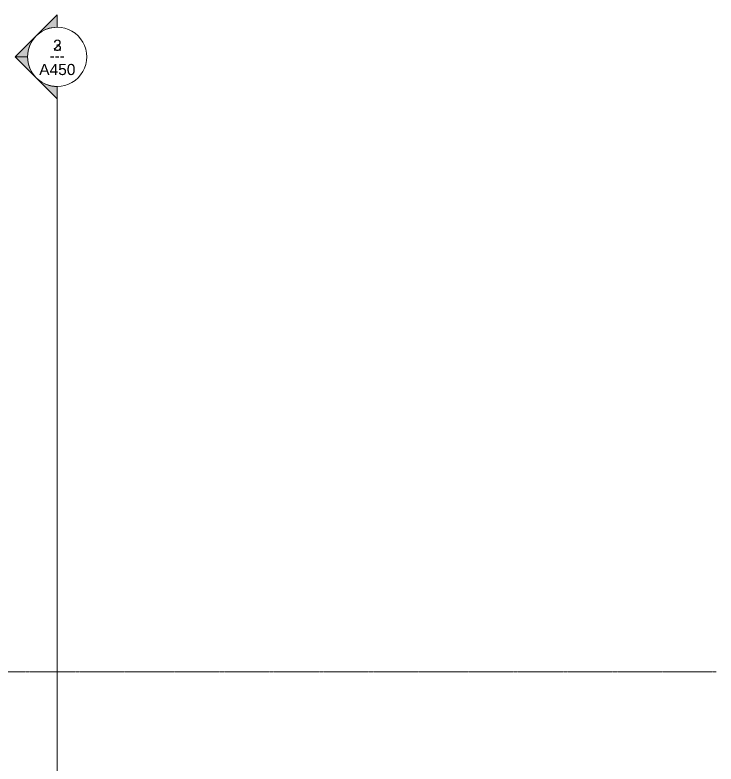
# Model space of a CAD drawing. Header units: inches. Extents: x 1763 to 3276, y -226 to 478.
# Drawn here: x 2991.4 to 3275.5, y 109.9 to 413.3 of the extents above; entities that cross this region are included whole.
import ezdxf

# ---------------------------------------------------------------- set-up
doc = ezdxf.new("R2010")
doc.units = ezdxf.units.IN
doc.header["$MEASUREMENT"] = 0
doc.linetypes.add('Grid Line 1_2_', pattern=[0.8749999999999999, 0.4999999999999999, -0.125, 0.125, -0.125])
doc.layers.add('A-FLOR-LEVL-1', color=51, linetype='Grid Line 1_2_', lineweight=9)
doc.layers.add('G-ANNO-SYMB-1', color=111, linetype='Continuous', lineweight=9)
doc.styles.add('Arial_1', font='arial.ttf', dxfattribs={"height": 4.499999999999996})
doc.styles.add('Century Gothic', font='ufonts.com_century-gothic.ttf', dxfattribs={"height": 4.499999999999996})

# ---------------------------------------------------------------- blocks, each defined once
blk = doc.blocks.new('Section - Section Head - Filled-22785-BUILDING ELEVATION - EAST _CC_')
at = {"layer": 'G-ANNO-SYMB-1'}
h = blk.add_hatch(color=256, dxfattribs=at)
edge = h.paths.add_edge_path(flags=0)
edge.add_arc((2800.798738118733, 396.3759802906872), 12.01561779548169, 89.99999999999972, 132.0783950246236, ccw=False)
edge.add_line((2800.798738118733, 408.391598086169), (2800.798738118733, 413.3465430391643))
edge.add_line((2800.798738118733, 413.3465430391643), (2792.746510440414, 405.2943153608459))
h = blk.add_hatch(color=256, dxfattribs=at)
edge = h.paths.add_edge_path(flags=0)
edge.add_line((2792.313456744494, 404.8612616649257), (2783.828175370255, 396.3759802906872))
edge.add_line((2783.828175370255, 396.3759802906872), (2788.798738118733, 396.3759802906872))
edge.add_arc((2800.798738118733, 396.3759802906871), 12.0000000000001, 135.0000000000003, 180.0000000000001, ccw=False)
h = blk.add_hatch(color=256, dxfattribs=at)
edge = h.paths.add_edge_path(flags=0)
edge.add_arc((2800.798738118733, 396.3759802906872), 11.99999999999994, 180.0000000000001, 224.9999999999998, ccw=False)
edge.add_line((2788.798738118733, 396.3759802906872), (2783.828175370255, 396.3759802906872))
edge.add_line((2783.828175370255, 396.3759802906872), (2792.313456744494, 387.8906989164486))
h = blk.add_hatch(color=256, dxfattribs=at)
edge = h.paths.add_edge_path(flags=0)
edge.add_line((2792.746510440414, 387.4576452205285), (2800.798738118733, 379.4054175422099))
edge.add_line((2800.798738118733, 379.4054175422099), (2800.798738118733, 384.3603624952053))
edge.add_arc((2800.798738118733, 396.3759802906871), 12.01561779548195, 227.9216049753763, 270, ccw=False)
for p, q in [((2792.746510440414, 405.2943153608459), (2800.798738118733, 413.3465430391643)), ((2800.798738118733, 413.3465430391643), (2800.798738118733, 408.391598086169)), ((2783.828175370255, 396.3759802906872), (2792.313456744494, 404.8612616649257)), ((2788.798738118733, 396.3759802906872), (2783.828175370255, 396.3759802906872)), ((2792.313456744494, 387.8906989164486), (2783.828175370255, 396.3759802906872)), ((2783.828175370255, 396.3759802906872), (2788.798738118733, 396.3759802906872)), ((2800.798738118733, 379.4054175422099), (2792.746510440414, 387.4576452205285)), ((2800.798738118733, 384.3603624952053), (2800.798738118733, 379.4054175422099))]:
    blk.add_line(p, q, dxfattribs=at)
for centre, radius, start, end in [((2800.798738118733, 396.391598086169), 11.99999999999994, 89.99999999999973, 269.9999999999994), ((2800.798738118733, 396.3759802906872), 12.01561779548169, 89.99999999999933, 132.0783950246232), ((2800.798738118733, 396.391598086169), 12, 269.9999999999996, 90), ((2800.798738118733, 396.3759802906871), 12.0000000000001, 134.9999999999999, 179.9999999999997), ((2800.798738118733, 396.3759802906872), 11.99999999999994, 179.9999999999997, 224.9999999999995), ((2800.798738118733, 396.3759802906871), 12.01561779548195, 227.9216049753759, 269.9999999999996)]:
    blk.add_arc(centre, radius, start, end, dxfattribs=at)

msp = doc.modelspace()

# ---------------------------------------------------------------- linework, layer by layer
at = {"layer": 'A-FLOR-LEVL-1'}
msp.add_line((3275.525781780968, 147.2499999998854), (1774.877759588065, 147.2499999998956), dxfattribs=at)
at = {"layer": 'G-ANNO-SYMB-1'}
msp.add_line((3008.548738118734, 384.3759802906874), (3008.548738118734, -196.8990835732373), dxfattribs=at)
msp.add_line((3008.548738118734, 384.3759802906874), (3008.548738118734, -196.8990835732373), dxfattribs=at)

# ---------------------------------------------------------------- block references
msp.add_blockref('Section - Section Head - Filled-22785-BUILDING ELEVATION - EAST _CC_', (207.7499999999993, 0), dxfattribs=at)
msp.add_blockref('Section - Section Head - Filled-22785-BUILDING ELEVATION - EAST _CC_', (207.7499999999993, 0), dxfattribs=at)

# ---------------------------------------------------------------- texts
at = {"layer": 'G-ANNO-SYMB-1', "char_height": 4.499999999999996, "attachment_point": 1}
for s, insert, width, style in [('3', (3006.888249880854, 403.3302985207711), 4.241999999999996, 'Arial_1'), ('2', (3006.888249880854, 403.3302985207711), 4.241999999999996, 'Arial_1'), ('---', (3005.562594337496, 399.0769520640782), 7.726499999999994, 'Century Gothic'), ('---', (3005.562594337496, 399.0769520640782), 7.726499999999994, 'Century Gothic'), ('A450', (3001.26620263676, 393.5121764261048), 17.87699999999998, 'Arial_1'), ('A450', (3001.26620263676, 393.5121764261048), 17.87699999999998, 'Arial_1')]:
    msp.add_mtext(s, dxfattribs=dict(at, insert=insert, width=width, style=style))

doc.saveas('drawing.dxf')
